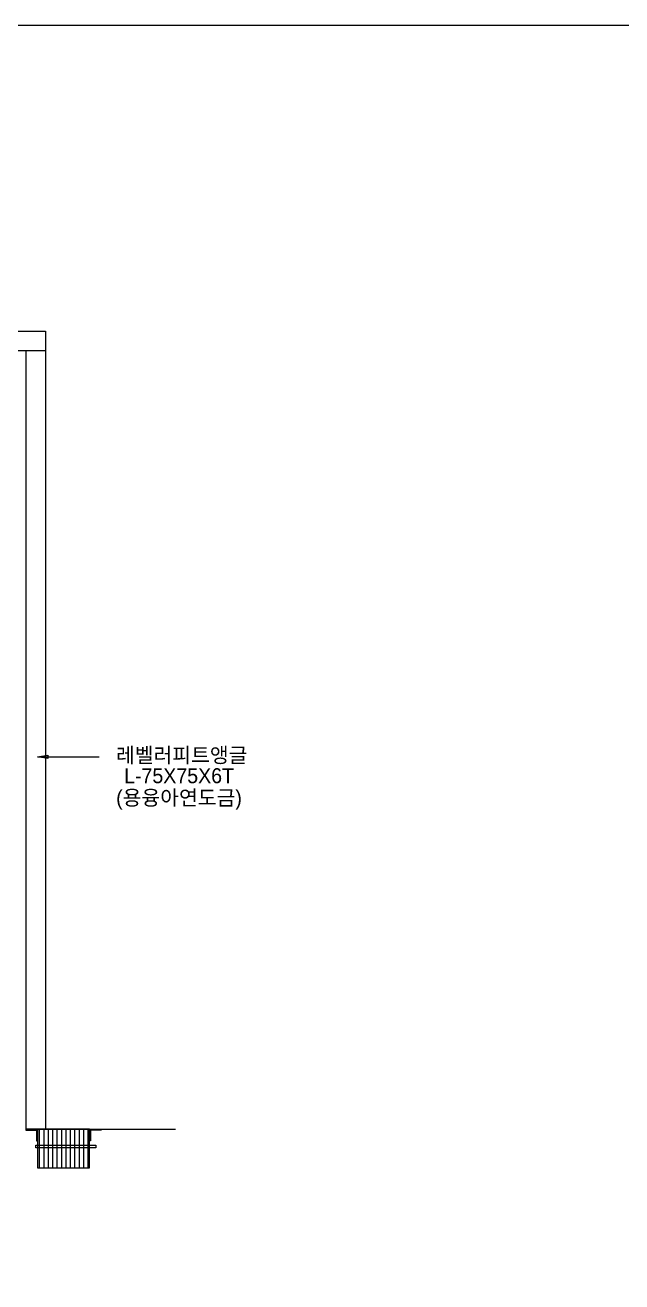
# Model space of a CAD drawing. Header units: millimetres. Extents: x 0 to 24690, y 0 to 8910.
# Drawn here: x 3922 to 6220, y 4068 to 8910 of the extents above; entities that cross this region are included whole.
import ezdxf
from ezdxf.enums import TextEntityAlignment as Align

# ---------------------------------------------------------------- set-up
doc = ezdxf.new("R2010")
doc.units = ezdxf.units.MM
doc.header["$LTSCALE"] = 400
doc.header["$MEASUREMENT"] = 0
doc.layers.get('0').update_dxf_attribs({"linetype": 'CONTINUOUS'})
doc.layers.get('Defpoints').update_dxf_attribs({"color": 161, "linetype": 'CONTINUOUS'})
doc.layers.add('DIM', color=7, linetype='CONTINUOUS')
doc.layers.add('건축120130$0$MARK', color=3, linetype='CONTINUOUS')
doc.styles.get("Standard").update_dxf_attribs({"font": 'SYMBOL'})
doc.styles.add('울릉도M', font='')
doc.styles.get('울릉도M').set_extended_font_data('HY울릉도M')
doc.dimstyles.new('std_style', dxfattribs={"dimtxt": 3, "dimasz": 1, "dimexe": 1.5, "dimexo": 2, "dimgap": 1, "dimtad": 1, "dimtoh": 1, "dimdec": 0, "dimzin": 0, "dimdsep": 46, "dimtxsty": 'Standard', "dimblk": '01420DDOT01', "dimblk1": '01420DDOT01', "dimblk2": '01420DDOT01', "dimcen": 2.5, "dimdle": 8, "dimclrd": 256, "dimclre": 256, "dimclrt": 256, "dimadec": 1, "dimazin": 0, "dimtfac": 1, "dimtdec": 0, "dimtix": 1, "dimtmove": 2, "dimatfit": 3, "dimldrblk": 'CLOSEDBLANK', "dimfxl": 1, "dimtolj": 1, "dimtzin": 0, "dimlwd": -1, "dimlwe": -1, "dimarcsym": 0})

# ---------------------------------------------------------------- blocks, each defined once
blk = doc.blocks.new('01420DDOT01')
blk.add_line((-1.5, 0), (1.5, 0))
at = {"const_width": 0.5}
blk.add_lwpolyline([(-0.25, 0, 1), (0.25, 0, 1)], format="xyb", close=True, dxfattribs=at)

msp = doc.modelspace()

# ---------------------------------------------------------------- linework, layer by layer
at = {"color": 2}
msp.add_line((3924.9, 4656.4), (4501.1, 4656.4), dxfattribs=at)
at = {"color": 251}
for p, q in [((3976.4, 4656.4), (3976.4, 4506.4)), ((3993.4, 4656.4), (3993.4, 4506.4)), ((4010.4, 4656.4), (4010.4, 4506.4)), ((4027.4, 4656.4), (4027.4, 4506.4)), ((4044.4, 4656.4), (4044.4, 4506.4)), ((4061.4, 4656.4), (4061.4, 4506.4)), ((4078.4, 4656.4), (4078.4, 4506.4)), ((4095.4, 4656.4), (4095.4, 4506.4)), ((4112.4, 4656.4), (4112.4, 4506.4)), ((4129.4, 4656.4), (4129.4, 4506.4)), ((4146.4, 4656.4), (4146.4, 4506.4)), ((4163.4, 4656.4), (4163.4, 4506.4))]:
    msp.add_line(p, q, dxfattribs=at)
for points in [[(3969.9, 4656.4), (3924.9, 4656.4), (3924.9, 4652.4), (3965.9, 4652.4), (3965.9, 4611.4), (3969.9, 4611.4), (3969.9, 4656.4), (3965.9, 4656.4)], [(4169.9, 4656.4), (4214.9, 4656.4), (4214.9, 4652.4), (4173.9, 4652.4), (4173.9, 4611.4), (4169.9, 4611.4), (4169.9, 4656.4), (4173.9, 4656.4)]]:
    msp.add_lwpolyline(points, dxfattribs=at)
msp.add_lwpolyline([(3969.9, 4506.4), (4169.9, 4506.4), (4169.9, 4656.4), (3969.9, 4656.4)], close=True, dxfattribs=at)
at = {"color": 1}
msp.add_lwpolyline([(3962.9, 4594.3), (4193.9, 4594.3), (4193.9, 4584.7), (3962.9, 4584.7)], close=True, dxfattribs=at)
at = {"layer": 'Defpoints'}
msp.add_lwpolyline([(0, 8910), (12600, 8910), (12600, 0), (0, 0)], close=True, dxfattribs=at)
at = {"layer": 'DIM', "color": 1}
for p, q in [((1799.9, 7731.4), (3999.9, 7731.4)), ((3999.9, 7731.4), (3999.9, 4656.4)), ((1799.9, 7656.4), (3999.9, 7656.4)), ((3924.9, 7656.4), (3924.9, 4656.4))]:
    msp.add_line(p, q, dxfattribs=at)

# ---------------------------------------------------------------- texts
at = {"layer": '건축120130$0$MARK', "color": 0, "style": '울릉도M'}
for s, p in [('레벨러피트앵글', (4777.9, 6068.3)), ('L-75X75X6T', (4726.2, 5989.1)), ('(용융아연도금)', (4756.5, 5904.4))]:
    msp.add_text(s, height=57.64, dxfattribs=at).set_placement(p, align=Align.RIGHT)

# ---------------------------------------------------------------- leaders
at = {"color": 0, "ltscale": 50}
msp.add_leader([(3968.9, 6090.7), (4206.7, 6090.7)], dimstyle='std_style', override={"dimscale": 800, "dimasz": 0.05, "dimexe": 2, "dimexo": 3, "dimtad": 0, "dimtoh": 0, "dimcen": 0, "dimdle": 0, "dimclrd": 1, "dimclre": 1, "dimclrt": 7, "dimadec": 0, "dimtdec": 4, "dimfxl": 2}, dxfattribs=at)

doc.saveas('drawing.dxf')
